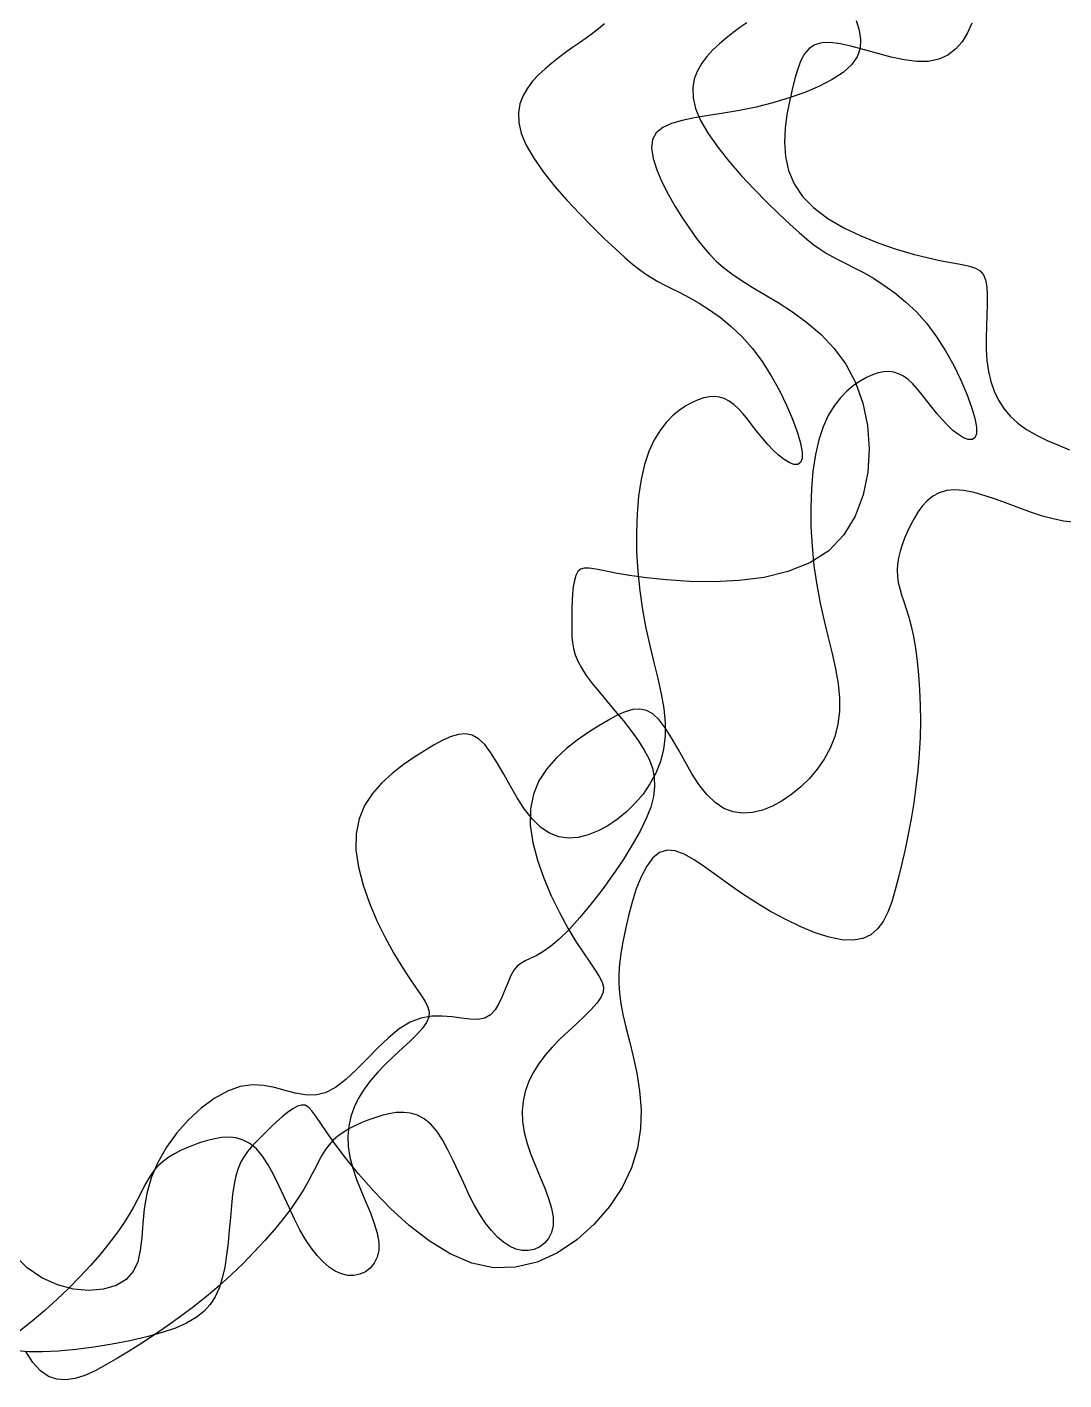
# Model space of a CAD drawing. Extents: x 41.89 to 46.57, y 11.47 to 19.19.
# Drawn here: x 45.178 to 45.662, y 16.135 to 16.766 of the extents above; entities that cross this region are included whole.
import ezdxf

# ---------------------------------------------------------------- set-up
doc = ezdxf.new("R2010")
doc.units = 0
doc.header["$LTSCALE"] = 3
doc.header["$MEASUREMENT"] = 0
doc.layers.get('0').update_dxf_attribs({"linetype": 'CONTINUOUS'})

msp = doc.modelspace()

# ---------------------------------------------------------------- linework, layer by layer
for p, q in [((45.44464, 16.76553), (45.44181, 16.76335)), ((45.44731, 16.76772), (45.44464, 16.76553)), ((45.51061, 16.76602), (45.50734, 16.76361)), ((45.51387, 16.76833), (45.51061, 16.76602)), ((45.56484, 16.76933), (45.56631, 16.76476)), ((45.6188, 16.76811), (45.61682, 16.76353)), ((45.43882, 16.76117), (45.4357, 16.75897)), ((45.44181, 16.76335), (45.43882, 16.76117)), ((45.50413, 16.76109), (45.501, 16.75843)), ((45.50734, 16.76361), (45.50413, 16.76109)), ((45.5528, 16.75915), (45.54883, 16.759)), ((45.55755, 16.75852), (45.5528, 16.75915)), ((45.56631, 16.76476), (45.56697, 16.76042)), ((45.56697, 16.76042), (45.56668, 16.7563)), ((45.61433, 16.75946), (45.61129, 16.75599)), ((45.61682, 16.76353), (45.61433, 16.75946)), ((45.42922, 16.75441), (45.42596, 16.752)), ((45.43248, 16.75672), (45.42922, 16.75441)), ((45.4357, 16.75897), (45.43248, 16.75672)), ((45.49801, 16.75562), (45.49522, 16.75261)), ((45.501, 16.75843), (45.49801, 16.75562)), ((45.54081, 16.75384), (45.53906, 16.75067)), ((45.54295, 16.75631), (45.54081, 16.75384)), ((45.54559, 16.75804), (45.54295, 16.75631)), ((45.54883, 16.759), (45.54559, 16.75804)), ((45.56295, 16.75729), (45.55755, 16.75852)), ((45.56881, 16.75569), (45.56295, 16.75729)), ((45.56668, 16.7563), (45.56529, 16.75238)), ((45.57496, 16.75395), (45.56881, 16.75569)), ((45.5812, 16.75231), (45.57496, 16.75395)), ((45.60768, 16.75324), (45.60348, 16.7513)), ((45.61129, 16.75599), (45.60768, 16.75324)), ((45.41961, 16.74682), (45.41662, 16.74401)), ((45.42274, 16.74948), (45.41961, 16.74682)), ((45.42596, 16.752), (45.42274, 16.74948)), ((45.49274, 16.74939), (45.49072, 16.74589)), ((45.49522, 16.75261), (45.49274, 16.74939)), ((45.53758, 16.74682), (45.53626, 16.74233)), ((45.53906, 16.75067), (45.53758, 16.74682)), ((45.56269, 16.74865), (45.55877, 16.74512)), ((45.56529, 16.75238), (45.56269, 16.74865)), ((45.58735, 16.751), (45.5812, 16.75231)), ((45.59324, 16.75025), (45.58735, 16.751)), ((45.59866, 16.75029), (45.59324, 16.75025)), ((45.60348, 16.7513), (45.59866, 16.75029)), ((45.41383, 16.74101), (45.41135, 16.73778)), ((45.41662, 16.74401), (45.41383, 16.74101)), ((45.48929, 16.74207), (45.48859, 16.73789)), ((45.49072, 16.74589), (45.48929, 16.74207)), ((45.53626, 16.74233), (45.53498, 16.73723)), ((45.55371, 16.74178), (45.54769, 16.73867)), ((45.55877, 16.74512), (45.55371, 16.74178)), ((45.40933, 16.73428), (45.4079, 16.73046)), ((45.41135, 16.73778), (45.40933, 16.73428)), ((45.48859, 16.73789), (45.48874, 16.7333)), ((45.54092, 16.73582), (45.53361, 16.73323)), ((45.53498, 16.73723), (45.5337, 16.73158)), ((45.54769, 16.73867), (45.54092, 16.73582)), ((45.4079, 16.73046), (45.4072, 16.72628)), ((45.48874, 16.7333), (45.4899, 16.72826)), ((45.4899, 16.72826), (45.4922, 16.72272)), ((45.51816, 16.72897), (45.51044, 16.72734)), ((45.52595, 16.73094), (45.51816, 16.72897)), ((45.53361, 16.73323), (45.52595, 16.73094)), ((45.5337, 16.73158), (45.53255, 16.72548)), ((45.4072, 16.72628), (45.40736, 16.72169)), ((45.40736, 16.72169), (45.40852, 16.71665)), ((45.47859, 16.7213), (45.47453, 16.71944)), ((45.4836, 16.72274), (45.47859, 16.7213)), ((45.48942, 16.7239), (45.4836, 16.72274)), ((45.49593, 16.72495), (45.48942, 16.7239)), ((45.4922, 16.72272), (45.4957, 16.71668)), ((45.50298, 16.72604), (45.49593, 16.72495)), ((45.51044, 16.72734), (45.50298, 16.72604)), ((45.53255, 16.72548), (45.53173, 16.71907)), ((45.40852, 16.71665), (45.41081, 16.71111)), ((45.47156, 16.71698), (45.46981, 16.71377)), ((45.47453, 16.71944), (45.47156, 16.71698)), ((45.4957, 16.71668), (45.50021, 16.71027)), ((45.53173, 16.71907), (45.53146, 16.7125)), ((45.41081, 16.71111), (45.41431, 16.70507)), ((45.46981, 16.71377), (45.46937, 16.70972)), ((45.46937, 16.70972), (45.47008, 16.70495)), ((45.50021, 16.71027), (45.50546, 16.70368)), ((45.53146, 16.7125), (45.53192, 16.7059)), ((45.41431, 16.70507), (45.41882, 16.69866)), ((45.47008, 16.70495), (45.47175, 16.69966)), ((45.50546, 16.70368), (45.51121, 16.69708)), ((45.53192, 16.7059), (45.53332, 16.6994)), ((45.41882, 16.69866), (45.42408, 16.69207)), ((45.47175, 16.69966), (45.47416, 16.69403)), ((45.51121, 16.69708), (45.51719, 16.69067)), ((45.53332, 16.6994), (45.53586, 16.69314)), ((45.42408, 16.69207), (45.42982, 16.68547)), ((45.47416, 16.69403), (45.47712, 16.68827)), ((45.51719, 16.69067), (45.52313, 16.68463)), ((45.53586, 16.69314), (45.53974, 16.68726)), ((45.42982, 16.68547), (45.4358, 16.67907)), ((45.47712, 16.68827), (45.48042, 16.68257)), ((45.52313, 16.68463), (45.52877, 16.67913)), ((45.53974, 16.68726), (45.54507, 16.68187)), ((45.4358, 16.67907), (45.44174, 16.67302)), ((45.48042, 16.68257), (45.48386, 16.67712)), ((45.48386, 16.67712), (45.48722, 16.67211)), ((45.52877, 16.67913), (45.53386, 16.67435)), ((45.54507, 16.68187), (45.55163, 16.677)), ((45.55163, 16.677), (45.55908, 16.67264)), ((45.44174, 16.67302), (45.44738, 16.66752)), ((45.48722, 16.67211), (45.49038, 16.66769)), ((45.53386, 16.67435), (45.5382, 16.67042)), ((45.55908, 16.67264), (45.56711, 16.6688)), ((45.44738, 16.66752), (45.45247, 16.66274)), ((45.49038, 16.66769), (45.49339, 16.66379)), ((45.5382, 16.67042), (45.5419, 16.66726)), ((45.5419, 16.66726), (45.54512, 16.66471)), ((45.54512, 16.66471), (45.54803, 16.66262)), ((45.56711, 16.6688), (45.5754, 16.66547)), ((45.5754, 16.66547), (45.58362, 16.66265)), ((45.45247, 16.66274), (45.45681, 16.65882)), ((45.45681, 16.65882), (45.46051, 16.65565)), ((45.49339, 16.66379), (45.49641, 16.66029)), ((45.49641, 16.66029), (45.49956, 16.65709)), ((45.54803, 16.66262), (45.55081, 16.66085)), ((45.55081, 16.66085), (45.55362, 16.65925)), ((45.55362, 16.65925), (45.55663, 16.65767)), ((45.58362, 16.66265), (45.59146, 16.66034)), ((45.59146, 16.66034), (45.59859, 16.65855)), ((45.59859, 16.65855), (45.60477, 16.65724)), ((45.46051, 16.65565), (45.46373, 16.6531)), ((45.46373, 16.6531), (45.46664, 16.65101)), ((45.49956, 16.65709), (45.50298, 16.65408)), ((45.50298, 16.65408), (45.50681, 16.65113)), ((45.55663, 16.65767), (45.56002, 16.65597)), ((45.56002, 16.65597), (45.56391, 16.65401)), ((45.56391, 16.65401), (45.56824, 16.65172)), ((45.56824, 16.65172), (45.57291, 16.64905)), ((45.60477, 16.65724), (45.60998, 16.65628)), ((45.60998, 16.65628), (45.61432, 16.65549)), ((45.61432, 16.65549), (45.61784, 16.65472)), ((45.61784, 16.65472), (45.62063, 16.65377)), ((45.62063, 16.65377), (45.62275, 16.6525)), ((45.62275, 16.6525), (45.62428, 16.65074)), ((45.46664, 16.65101), (45.46942, 16.64924)), ((45.46942, 16.64924), (45.47223, 16.64764)), ((45.47223, 16.64764), (45.47524, 16.64606)), ((45.47524, 16.64606), (45.47863, 16.64436)), ((45.50681, 16.65113), (45.51119, 16.64814)), ((45.51119, 16.64814), (45.51625, 16.64498)), ((45.57291, 16.64905), (45.57782, 16.64593)), ((45.57782, 16.64593), (45.58287, 16.64232)), ((45.62428, 16.65074), (45.62528, 16.6483)), ((45.62528, 16.6483), (45.62585, 16.64508)), ((45.47863, 16.64436), (45.48252, 16.6424)), ((45.48252, 16.6424), (45.48685, 16.64011)), ((45.48685, 16.64011), (45.49152, 16.63744)), ((45.51625, 16.64498), (45.52206, 16.64156)), ((45.52206, 16.64156), (45.52843, 16.63775)), ((45.58287, 16.64232), (45.58795, 16.63815)), ((45.62585, 16.64508), (45.62606, 16.64117)), ((45.62606, 16.64117), (45.62603, 16.63669)), ((45.49152, 16.63744), (45.49644, 16.63432)), ((45.49644, 16.63432), (45.50148, 16.63071)), ((45.52843, 16.63775), (45.53512, 16.63344)), ((45.53512, 16.63344), (45.54189, 16.62851)), ((45.58795, 16.63815), (45.59296, 16.63336)), ((45.59296, 16.63336), (45.59781, 16.62791)), ((45.62603, 16.63669), (45.62587, 16.63179)), ((45.50148, 16.63071), (45.50656, 16.62654)), ((45.50656, 16.62654), (45.51158, 16.62175)), ((45.54189, 16.62851), (45.54846, 16.62286)), ((45.59781, 16.62791), (45.60238, 16.62179)), ((45.62568, 16.62659), (45.62555, 16.62125)), ((45.62587, 16.63179), (45.62568, 16.62659)), ((45.51158, 16.62175), (45.51642, 16.6163)), ((45.54846, 16.62286), (45.55461, 16.61637)), ((45.60238, 16.62179), (45.60662, 16.61518)), ((45.62555, 16.62125), (45.62561, 16.61589)), ((45.51642, 16.6163), (45.52099, 16.61018)), ((45.55461, 16.61637), (45.56008, 16.60893)), ((45.60662, 16.61518), (45.61044, 16.60835)), ((45.62561, 16.61589), (45.62594, 16.61065)), ((45.52099, 16.61018), (45.52523, 16.60357)), ((45.56008, 16.60893), (45.56462, 16.60041)), ((45.61044, 16.60835), (45.61379, 16.60155)), ((45.62594, 16.61065), (45.62665, 16.60565)), ((45.52523, 16.60357), (45.52906, 16.59675)), ((45.56971, 16.60276), (45.56672, 16.60111)), ((45.57253, 16.60403), (45.56971, 16.60276)), ((45.57519, 16.60492), (45.57253, 16.60403)), ((45.57771, 16.60543), (45.57519, 16.60492)), ((45.58012, 16.60554), (45.57771, 16.60543)), ((45.58244, 16.60524), (45.58012, 16.60554)), ((45.5847, 16.60453), (45.58244, 16.60524)), ((45.5869, 16.60338), (45.5847, 16.60453)), ((45.58909, 16.60179), (45.5869, 16.60338)), ((45.59127, 16.59976), (45.58909, 16.60179)), ((45.61379, 16.60155), (45.6166, 16.59501)), ((45.62665, 16.60565), (45.62776, 16.60091)), ((45.52906, 16.59675), (45.53241, 16.58994)), ((45.56053, 16.59647), (45.55748, 16.59332)), ((45.56364, 16.59904), (45.56053, 16.59647)), ((45.56672, 16.60111), (45.56364, 16.59904)), ((45.56462, 16.60041), (45.56801, 16.5908)), ((45.59346, 16.59738), (45.59127, 16.59976)), ((45.59568, 16.59472), (45.59346, 16.59738)), ((45.6166, 16.59501), (45.61879, 16.589)), ((45.62776, 16.60091), (45.62931, 16.59644)), ((45.62931, 16.59644), (45.63132, 16.59226)), ((45.48534, 16.5895), (45.48225, 16.58743)), ((45.48832, 16.59115), (45.48534, 16.5895)), ((45.49114, 16.59242), (45.48832, 16.59115)), ((45.4938, 16.59331), (45.49114, 16.59242)), ((45.49633, 16.59382), (45.4938, 16.59331)), ((45.49874, 16.59393), (45.49633, 16.59382)), ((45.50106, 16.59363), (45.49874, 16.59393)), ((45.50331, 16.59292), (45.50106, 16.59363)), ((45.50551, 16.59177), (45.50331, 16.59292)), ((45.5077, 16.59018), (45.50551, 16.59177)), ((45.50988, 16.58816), (45.5077, 16.59018)), ((45.53241, 16.58994), (45.53521, 16.5834)), ((45.55456, 16.58955), (45.55186, 16.58507)), ((45.55748, 16.59332), (45.55456, 16.58955)), ((45.56801, 16.5908), (45.57014, 16.58039)), ((45.59793, 16.59187), (45.59568, 16.59472)), ((45.60022, 16.58894), (45.59793, 16.59187)), ((45.60257, 16.58601), (45.60022, 16.58894)), ((45.61879, 16.589), (45.6203, 16.58376)), ((45.63132, 16.59226), (45.63381, 16.58836)), ((45.47914, 16.58486), (45.47609, 16.58172)), ((45.48225, 16.58743), (45.47914, 16.58486)), ((45.51207, 16.58577), (45.50988, 16.58816)), ((45.51429, 16.58311), (45.51207, 16.58577)), ((45.51654, 16.58026), (45.51429, 16.58311)), ((45.53521, 16.5834), (45.5374, 16.57739)), ((45.55186, 16.58507), (45.54945, 16.57982)), ((45.605, 16.58317), (45.60257, 16.58601)), ((45.60749, 16.58051), (45.605, 16.58317)), ((45.6203, 16.58376), (45.62106, 16.57954)), ((45.63381, 16.58836), (45.6368, 16.58476)), ((45.6368, 16.58476), (45.64032, 16.58147)), ((45.47317, 16.57794), (45.47047, 16.57346)), ((45.47609, 16.58172), (45.47317, 16.57794)), ((45.51884, 16.57733), (45.51654, 16.58026)), ((45.52119, 16.5744), (45.51884, 16.57733)), ((45.5374, 16.57739), (45.53891, 16.57215)), ((45.54945, 16.57982), (45.54742, 16.57373)), ((45.57014, 16.58039), (45.57093, 16.56954)), ((45.61006, 16.57812), (45.60749, 16.58051)), ((45.61261, 16.57614), (45.61006, 16.57812)), ((45.61502, 16.57467), (45.61261, 16.57614)), ((45.62103, 16.57652), (45.6203, 16.57466)), ((45.62106, 16.57954), (45.62103, 16.57652)), ((45.64032, 16.58147), (45.6444, 16.57849)), ((45.6444, 16.57849), (45.64902, 16.57582)), ((45.47047, 16.57346), (45.46807, 16.56821)), ((45.52361, 16.57156), (45.52119, 16.5744)), ((45.52611, 16.5689), (45.52361, 16.57156)), ((45.53891, 16.57215), (45.53967, 16.56793)), ((45.54742, 16.57373), (45.54583, 16.56678)), ((45.61718, 16.57386), (45.61502, 16.57467)), ((45.61898, 16.57381), (45.61718, 16.57386)), ((45.6203, 16.57466), (45.61898, 16.57381)), ((45.64902, 16.57582), (45.65404, 16.57339)), ((45.65404, 16.57339), (45.65926, 16.57115)), ((45.65926, 16.57115), (45.6645, 16.569)), ((45.46807, 16.56821), (45.46604, 16.56212)), ((45.52868, 16.56651), (45.52611, 16.5689)), ((45.53122, 16.56453), (45.52868, 16.56651)), ((45.53364, 16.56306), (45.53122, 16.56453)), ((45.53965, 16.56492), (45.53892, 16.56305)), ((45.53967, 16.56793), (45.53965, 16.56492)), ((45.54583, 16.56678), (45.54468, 16.55907)), ((45.57093, 16.56954), (45.5703, 16.55863)), ((45.46604, 16.56212), (45.46444, 16.55517)), ((45.5358, 16.56225), (45.53364, 16.56306)), ((45.53759, 16.5622), (45.5358, 16.56225)), ((45.53892, 16.56305), (45.53759, 16.5622)), ((45.54468, 16.55907), (45.54397, 16.55078)), ((45.5703, 16.55863), (45.56818, 16.54804)), ((45.46444, 16.55517), (45.4633, 16.54746)), ((45.54397, 16.55078), (45.54367, 16.54205)), ((45.4633, 16.54746), (45.46258, 16.53917)), ((45.56818, 16.54804), (45.56448, 16.53815)), ((45.59799, 16.54525), (45.59571, 16.54276)), ((45.6006, 16.54735), (45.59799, 16.54525)), ((45.60358, 16.54898), (45.6006, 16.54735)), ((45.60698, 16.55002), (45.60358, 16.54898)), ((45.61084, 16.55039), (45.60698, 16.55002)), ((45.61518, 16.55004), (45.61084, 16.55039)), ((45.61995, 16.54905), (45.61518, 16.55004)), ((45.62503, 16.54759), (45.61995, 16.54905)), ((45.63034, 16.54579), (45.62503, 16.54759)), ((45.63578, 16.54379), (45.63034, 16.54579)), ((45.46258, 16.53917), (45.46228, 16.53044)), ((45.54367, 16.54205), (45.54378, 16.53305)), ((45.56448, 16.53815), (45.55913, 16.52932)), ((45.59369, 16.53998), (45.5919, 16.53701)), ((45.59571, 16.54276), (45.59369, 16.53998)), ((45.64125, 16.54175), (45.63578, 16.54379)), ((45.64666, 16.53981), (45.64125, 16.54175)), ((45.6519, 16.5381), (45.64666, 16.53981)), ((45.6569, 16.53676), (45.6519, 16.5381)), ((45.54378, 16.53305), (45.54429, 16.52394)), ((45.59028, 16.53395), (45.58881, 16.53087)), ((45.5919, 16.53701), (45.59028, 16.53395)), ((45.66162, 16.53581), (45.6569, 16.53676)), ((45.66604, 16.53526), (45.66162, 16.53581)), ((45.46228, 16.53044), (45.46239, 16.52144)), ((45.55913, 16.52932), (45.55204, 16.52193)), ((45.58749, 16.5278), (45.58634, 16.52474)), ((45.58881, 16.53087), (45.58749, 16.5278)), ((45.46239, 16.52144), (45.4629, 16.51233)), ((45.55204, 16.52193), (45.54323, 16.51627)), ((45.54429, 16.52394), (45.54518, 16.51487)), ((45.5854, 16.52171), (45.58468, 16.51871)), ((45.58634, 16.52474), (45.5854, 16.52171)), ((45.43623, 16.51335), (45.43498, 16.51224)), ((45.43793, 16.51383), (45.43623, 16.51335)), ((45.44024, 16.51379), (45.43793, 16.51383)), ((45.44333, 16.51333), (45.44024, 16.51379)), ((45.44737, 16.51256), (45.44333, 16.51333)), ((45.54323, 16.51627), (45.53303, 16.5122)), ((45.54518, 16.51487), (45.54645, 16.50601)), ((45.58421, 16.51575), (45.58401, 16.51284)), ((45.58468, 16.51871), (45.58421, 16.51575)), ((45.4333, 16.50805), (45.43279, 16.50518)), ((45.43402, 16.51045), (45.4333, 16.50805)), ((45.43498, 16.51224), (45.43402, 16.51045)), ((45.45253, 16.51156), (45.44737, 16.51256)), ((45.45899, 16.51046), (45.45253, 16.51156)), ((45.46691, 16.50934), (45.45899, 16.51046)), ((45.4629, 16.51233), (45.4638, 16.50327)), ((45.47636, 16.50833), (45.46691, 16.50934)), ((45.48701, 16.50763), (45.47636, 16.50833)), ((45.49844, 16.50745), (45.48701, 16.50763)), ((45.5102, 16.50801), (45.49844, 16.50745)), ((45.52187, 16.50952), (45.5102, 16.50801)), ((45.53303, 16.5122), (45.52187, 16.50952)), ((45.58401, 16.51284), (45.58411, 16.50998)), ((45.58411, 16.50998), (45.58451, 16.50718)), ((45.58451, 16.50718), (45.58518, 16.50435)), ((45.43244, 16.50195), (45.43223, 16.4985)), ((45.43279, 16.50518), (45.43244, 16.50195)), ((45.4638, 16.50327), (45.46507, 16.4944)), ((45.54645, 16.50601), (45.54807, 16.49748)), ((45.58518, 16.50435), (45.58606, 16.5014)), ((45.58606, 16.5014), (45.58709, 16.49826)), ((45.43212, 16.49494), (45.43208, 16.49141)), ((45.43223, 16.4985), (45.43212, 16.49494)), ((45.46507, 16.4944), (45.46668, 16.48588)), ((45.54807, 16.49748), (45.54989, 16.48931)), ((45.58709, 16.49826), (45.58822, 16.49483)), ((45.58822, 16.49483), (45.58939, 16.49102)), ((45.43208, 16.49141), (45.43208, 16.48802)), ((45.43208, 16.48802), (45.43209, 16.48488)), ((45.54989, 16.48931), (45.55179, 16.48147)), ((45.58939, 16.49102), (45.59054, 16.48675)), ((45.43209, 16.48488), (45.43219, 16.48192)), ((45.43219, 16.48192), (45.43244, 16.47908)), ((45.46668, 16.48588), (45.4685, 16.4777)), ((45.55179, 16.48147), (45.5536, 16.47397)), ((45.59054, 16.48675), (45.59162, 16.48192)), ((45.59162, 16.48192), (45.59257, 16.47648)), ((45.43244, 16.47908), (45.43293, 16.47627)), ((45.43293, 16.47627), (45.43373, 16.47342)), ((45.4685, 16.4777), (45.4704, 16.46986)), ((45.59257, 16.47648), (45.59338, 16.47047)), ((45.43373, 16.47342), (45.43494, 16.47045)), ((45.43494, 16.47045), (45.43662, 16.46726)), ((45.4704, 16.46986), (45.47221, 16.46236)), ((45.5536, 16.47397), (45.55519, 16.46678)), ((45.59338, 16.47047), (45.59403, 16.46399)), ((45.43662, 16.46726), (45.43885, 16.4638)), ((45.43885, 16.4638), (45.44168, 16.46)), ((45.47221, 16.46236), (45.4738, 16.45517)), ((45.55519, 16.46678), (45.5564, 16.45989)), ((45.59403, 16.46399), (45.59451, 16.4571)), ((45.44168, 16.46), (45.44499, 16.4559)), ((45.5564, 16.45989), (45.55709, 16.4533)), ((45.59451, 16.4571), (45.59479, 16.4499)), ((45.44499, 16.4559), (45.44861, 16.45157)), ((45.44861, 16.45157), (45.4524, 16.44709)), ((45.4738, 16.45517), (45.47501, 16.44828)), ((45.55709, 16.4533), (45.55711, 16.447)), ((45.59479, 16.4499), (45.59486, 16.44245)), ((45.45333, 16.44517), (45.44923, 16.44293)), ((45.4524, 16.44709), (45.45618, 16.44251)), ((45.4571, 16.44684), (45.45333, 16.44517)), ((45.46059, 16.44784), (45.4571, 16.44684)), ((45.46384, 16.44808), (45.46059, 16.44784)), ((45.46693, 16.44744), (45.46384, 16.44808)), ((45.4699, 16.44582), (45.46693, 16.44744)), ((45.47282, 16.44313), (45.4699, 16.44582)), ((45.47501, 16.44828), (45.4757, 16.44169)), ((45.55711, 16.447), (45.55635, 16.44097)), ((45.43981, 16.43713), (45.43468, 16.43363)), ((45.44472, 16.44023), (45.43981, 16.43713)), ((45.44923, 16.44293), (45.44472, 16.44023)), ((45.45618, 16.44251), (45.4598, 16.43791)), ((45.4598, 16.43791), (45.46311, 16.43336)), ((45.47573, 16.43932), (45.47282, 16.44313)), ((45.4757, 16.44169), (45.47573, 16.43539)), ((45.47868, 16.43463), (45.47573, 16.43932)), ((45.55635, 16.44097), (45.55486, 16.43524)), ((45.59486, 16.44245), (45.59471, 16.43484)), ((45.36784, 16.43132), (45.36333, 16.42862)), ((45.37195, 16.43356), (45.36784, 16.43132)), ((45.37572, 16.43523), (45.37195, 16.43356)), ((45.3792, 16.43623), (45.37572, 16.43523)), ((45.38246, 16.43647), (45.3792, 16.43623)), ((45.38554, 16.43583), (45.38246, 16.43647)), ((45.38852, 16.43421), (45.38554, 16.43583)), ((45.39143, 16.43152), (45.38852, 16.43421)), ((45.39434, 16.42771), (45.39143, 16.43152)), ((45.43468, 16.43363), (45.42958, 16.42968)), ((45.46311, 16.43336), (45.46594, 16.42892)), ((45.47573, 16.43539), (45.47497, 16.42936)), ((45.48169, 16.42935), (45.47868, 16.43463)), ((45.55486, 16.43524), (45.5527, 16.42982)), ((45.59471, 16.43484), (45.59431, 16.42715)), ((45.35842, 16.42552), (45.3533, 16.42203)), ((45.36333, 16.42862), (45.35842, 16.42552)), ((45.39729, 16.42302), (45.39434, 16.42771)), ((45.42474, 16.42523), (45.42039, 16.42023)), ((45.42958, 16.42968), (45.42474, 16.42523)), ((45.46594, 16.42892), (45.46816, 16.42463)), ((45.46816, 16.42463), (45.46972, 16.42043)), ((45.47497, 16.42936), (45.47347, 16.42363)), ((45.48481, 16.42378), (45.48169, 16.42935)), ((45.54997, 16.42475), (45.54673, 16.42003)), ((45.5527, 16.42982), (45.54997, 16.42475)), ((45.59431, 16.42715), (45.59367, 16.41946)), ((45.3533, 16.42203), (45.34819, 16.41807)), ((45.4003, 16.41774), (45.39729, 16.42302)), ((45.42039, 16.42023), (45.41679, 16.41465)), ((45.47131, 16.41821), (45.46858, 16.41314)), ((45.46972, 16.42043), (45.4706, 16.4162)), ((45.47347, 16.42363), (45.47131, 16.41821)), ((45.48806, 16.4182), (45.48481, 16.42378)), ((45.49148, 16.41293), (45.48806, 16.4182)), ((45.54673, 16.42003), (45.54308, 16.41571)), ((45.59367, 16.41946), (45.5928, 16.41181)), ((45.34335, 16.41362), (45.33901, 16.40862)), ((45.34819, 16.41807), (45.34335, 16.41362)), ((45.40342, 16.41217), (45.4003, 16.41774)), ((45.40667, 16.4066), (45.40342, 16.41217)), ((45.41679, 16.41465), (45.41416, 16.40843)), ((45.46858, 16.41314), (45.46535, 16.40842)), ((45.4706, 16.4162), (45.47078, 16.41184)), ((45.49511, 16.40824), (45.49148, 16.41293)), ((45.54308, 16.41571), (45.53908, 16.41179)), ((45.33901, 16.40862), (45.3354, 16.40304)), ((45.4101, 16.40132), (45.40667, 16.4066)), ((45.41416, 16.40843), (45.41275, 16.40153)), ((45.46535, 16.40842), (45.46169, 16.4041)), ((45.47023, 16.40726), (45.46893, 16.40235)), ((45.47078, 16.41184), (45.47023, 16.40726)), ((45.49898, 16.40443), (45.49511, 16.40824)), ((45.53483, 16.4083), (45.53039, 16.40528)), ((45.53908, 16.41179), (45.53483, 16.4083)), ((45.5928, 16.41181), (45.59174, 16.40426)), ((45.3354, 16.40304), (45.33277, 16.39682)), ((45.41373, 16.39663), (45.4101, 16.40132)), ((45.41275, 16.40153), (45.41271, 16.39395)), ((45.4577, 16.40018), (45.45344, 16.39669)), ((45.46169, 16.4041), (45.4577, 16.40018)), ((45.46893, 16.40235), (45.46687, 16.39701)), ((45.5031, 16.40174), (45.49898, 16.40443)), ((45.50744, 16.40014), (45.5031, 16.40174)), ((45.51194, 16.39953), (45.50744, 16.40014)), ((45.51654, 16.39983), (45.51194, 16.39953)), ((45.52119, 16.40095), (45.51654, 16.39983)), ((45.52582, 16.4028), (45.52119, 16.40095)), ((45.53039, 16.40528), (45.52582, 16.4028)), ((45.59174, 16.40426), (45.59052, 16.39686)), ((45.33277, 16.39682), (45.33136, 16.38992)), ((45.41271, 16.39395), (45.4139, 16.38587)), ((45.41759, 16.39282), (45.41373, 16.39663)), ((45.449, 16.39367), (45.44443, 16.39119)), ((45.45344, 16.39669), (45.449, 16.39367)), ((45.46687, 16.39701), (45.46401, 16.39113)), ((45.59052, 16.39686), (45.58918, 16.38964)), ((45.33136, 16.38992), (45.33132, 16.38234)), ((45.42172, 16.39013), (45.41759, 16.39282)), ((45.42605, 16.38853), (45.42172, 16.39013)), ((45.43055, 16.38792), (45.42605, 16.38853)), ((45.43515, 16.38823), (45.43055, 16.38792)), ((45.4398, 16.38934), (45.43515, 16.38823)), ((45.44443, 16.39119), (45.4398, 16.38934)), ((45.46401, 16.39113), (45.46036, 16.38468)), ((45.58918, 16.38964), (45.58773, 16.38267)), ((45.33132, 16.38234), (45.33251, 16.37426)), ((45.4139, 16.38587), (45.41609, 16.37752)), ((45.46036, 16.38468), (45.45607, 16.37781)), ((45.4731, 16.38119), (45.46992, 16.37864)), ((45.47661, 16.38223), (45.4731, 16.38119)), ((45.48044, 16.38186), (45.47661, 16.38223)), ((45.48463, 16.38031), (45.48044, 16.38186)), ((45.48919, 16.37778), (45.48463, 16.38031)), ((45.58773, 16.38267), (45.58623, 16.37599)), ((45.33251, 16.37426), (45.3347, 16.36591)), ((45.41609, 16.37752), (45.41904, 16.36912)), ((45.45607, 16.37781), (45.4513, 16.37076)), ((45.46706, 16.37476), (45.46449, 16.36984)), ((45.46992, 16.37864), (45.46706, 16.37476)), ((45.49413, 16.37448), (45.48919, 16.37778)), ((45.49947, 16.37062), (45.49413, 16.37448)), ((45.58623, 16.37599), (45.58469, 16.36964)), ((45.41904, 16.36912), (45.42255, 16.3609)), ((45.4513, 16.37076), (45.44623, 16.36376)), ((45.46449, 16.36984), (45.46222, 16.36416)), ((45.50523, 16.36641), (45.49947, 16.37062)), ((45.58469, 16.36964), (45.58312, 16.36368)), ((45.3347, 16.36591), (45.33766, 16.35751)), ((45.44623, 16.36376), (45.44102, 16.35703)), ((45.46222, 16.36416), (45.46024, 16.35799)), ((45.51143, 16.36205), (45.50523, 16.36641)), ((45.51804, 16.35775), (45.51143, 16.36205)), ((45.58312, 16.36368), (45.58146, 16.3582)), ((45.33766, 16.35751), (45.34116, 16.34929)), ((45.42255, 16.3609), (45.42637, 16.35309)), ((45.44102, 16.35703), (45.43584, 16.3508)), ((45.46024, 16.35799), (45.45854, 16.35163)), ((45.52494, 16.35363), (45.51804, 16.35775)), ((45.58146, 16.3582), (45.57958, 16.35328)), ((45.34116, 16.34929), (45.34498, 16.34148)), ((45.42637, 16.35309), (45.43029, 16.34592)), ((45.43584, 16.3508), (45.43087, 16.3453)), ((45.45854, 16.35163), (45.45712, 16.34534)), ((45.53197, 16.34984), (45.52494, 16.35363)), ((45.53897, 16.3465), (45.53197, 16.34984)), ((45.5774, 16.34901), (45.57479, 16.34548)), ((45.57958, 16.35328), (45.5774, 16.34901)), ((45.43087, 16.3453), (45.42627, 16.34075)), ((45.43029, 16.34592), (45.43406, 16.33961)), ((45.45712, 16.34534), (45.45596, 16.33942)), ((45.54578, 16.34373), (45.53897, 16.3465)), ((45.55223, 16.34167), (45.54578, 16.34373)), ((45.57167, 16.34277), (45.56792, 16.34098)), ((45.57479, 16.34548), (45.57167, 16.34277)), ((45.34498, 16.34148), (45.3489, 16.33431)), ((45.42219, 16.3373), (45.4186, 16.3348)), ((45.42627, 16.34075), (45.42219, 16.3373)), ((45.43406, 16.33961), (45.4375, 16.33432)), ((45.45596, 16.33942), (45.45506, 16.33406)), ((45.55817, 16.34045), (45.55223, 16.34167)), ((45.56344, 16.34019), (45.55817, 16.34045)), ((45.56792, 16.34098), (45.56344, 16.34019)), ((45.3489, 16.33431), (45.35268, 16.328)), ((45.41036, 16.33056), (45.40832, 16.32944)), ((45.41273, 16.33167), (45.41036, 16.33056)), ((45.41546, 16.333), (45.41273, 16.33167)), ((45.4186, 16.3348), (45.41546, 16.333)), ((45.4375, 16.33432), (45.44051, 16.32995)), ((45.44051, 16.32995), (45.44302, 16.32633)), ((45.45506, 16.33406), (45.45443, 16.32917)), ((45.35268, 16.328), (45.35612, 16.32271)), ((45.40361, 16.32371), (45.40233, 16.32069)), ((45.40499, 16.32622), (45.40361, 16.32371)), ((45.40654, 16.32807), (45.40499, 16.32622)), ((45.40832, 16.32944), (45.40654, 16.32807)), ((45.44302, 16.32633), (45.44496, 16.32328)), ((45.45409, 16.32457), (45.45406, 16.32008)), ((45.45443, 16.32917), (45.45409, 16.32457)), ((45.35612, 16.32271), (45.35912, 16.31834)), ((45.35912, 16.31834), (45.36163, 16.31472)), ((45.40105, 16.31738), (45.39967, 16.31398)), ((45.40233, 16.32069), (45.40105, 16.31738)), ((45.44496, 16.32328), (45.44627, 16.32065)), ((45.44627, 16.32065), (45.44687, 16.31825)), ((45.44687, 16.31825), (45.4467, 16.31592)), ((45.45406, 16.32008), (45.45435, 16.31553)), ((45.36163, 16.31472), (45.36358, 16.31168)), ((45.36358, 16.31168), (45.36488, 16.30904)), ((45.39967, 16.31398), (45.39811, 16.31073)), ((45.44569, 16.31349), (45.44381, 16.31082)), ((45.4467, 16.31592), (45.44569, 16.31349)), ((45.45435, 16.31553), (45.45497, 16.31073)), ((45.36669, 16.30475), (45.36169, 16.30391)), ((45.36488, 16.30904), (45.36548, 16.30664)), ((45.36548, 16.30664), (45.36531, 16.30431)), ((45.37155, 16.30482), (45.36669, 16.30475)), ((45.37621, 16.30442), (45.37155, 16.30482)), ((45.39409, 16.30549), (45.39145, 16.30393)), ((45.39628, 16.30782), (45.39409, 16.30549)), ((45.39811, 16.31073), (45.39628, 16.30782)), ((45.43801, 16.30475), (45.43443, 16.3014)), ((45.44119, 16.3079), (45.43801, 16.30475)), ((45.44381, 16.31082), (45.44119, 16.3079)), ((45.45497, 16.31073), (45.45595, 16.30552)), ((45.45595, 16.30552), (45.4573, 16.29971)), ((45.35154, 16.29883), (45.34647, 16.29467)), ((45.35662, 16.30199), (45.35154, 16.29883)), ((45.36169, 16.30391), (45.35662, 16.30199)), ((45.36242, 16.29921), (45.35981, 16.29629)), ((45.3643, 16.30188), (45.36242, 16.29921)), ((45.36531, 16.30431), (45.3643, 16.30188)), ((45.3806, 16.30383), (45.37621, 16.30442)), ((45.38464, 16.30336), (45.3806, 16.30383)), ((45.38828, 16.30329), (45.38464, 16.30336)), ((45.39145, 16.30393), (45.38828, 16.30329)), ((45.43443, 16.3014), (45.43062, 16.29786)), ((45.4573, 16.29971), (45.45898, 16.29319)), ((45.34647, 16.29467), (45.34143, 16.28987)), ((45.35662, 16.29314), (45.35304, 16.28979)), ((45.35981, 16.29629), (45.35662, 16.29314)), ((45.42675, 16.29417), (45.423, 16.29034)), ((45.43062, 16.29786), (45.42675, 16.29417)), ((45.45898, 16.29319), (45.4608, 16.28598)), ((45.34143, 16.28987), (45.33642, 16.2848)), ((45.34923, 16.28625), (45.34536, 16.28256)), ((45.35304, 16.28979), (45.34923, 16.28625)), ((45.41953, 16.2864), (45.41649, 16.28236)), ((45.423, 16.29034), (45.41953, 16.2864)), ((45.4608, 16.28598), (45.46248, 16.2782)), ((45.33146, 16.27982), (45.32655, 16.27529)), ((45.33642, 16.2848), (45.33146, 16.27982)), ((45.34536, 16.28256), (45.34161, 16.27873)), ((45.41649, 16.28236), (45.41393, 16.27822)), ((45.32655, 16.27529), (45.32171, 16.27158)), ((45.33814, 16.27479), (45.3351, 16.27075)), ((45.34161, 16.27873), (45.33814, 16.27479)), ((45.41187, 16.27397), (45.41032, 16.26959)), ((45.41393, 16.27822), (45.41187, 16.27397)), ((45.46248, 16.2782), (45.46378, 16.26994)), ((45.27133, 16.26981), (45.26521, 16.26639)), ((45.27729, 16.27196), (45.27133, 16.26981)), ((45.28292, 16.27275), (45.27729, 16.27196)), ((45.28825, 16.27246), (45.28292, 16.27275)), ((45.29332, 16.27146), (45.28825, 16.27246)), ((45.29821, 16.27014), (45.29332, 16.27146)), ((45.30296, 16.26886), (45.29821, 16.27014)), ((45.30763, 16.26801), (45.30296, 16.26886)), ((45.31227, 16.26794), (45.30763, 16.26801)), ((45.31695, 16.26905), (45.31227, 16.26794)), ((45.32171, 16.27158), (45.31695, 16.26905)), ((45.3351, 16.27075), (45.33254, 16.26661)), ((45.41032, 16.26959), (45.40933, 16.26508)), ((45.46378, 16.26994), (45.46444, 16.26129)), ((45.25911, 16.26188), (45.25322, 16.25646)), ((45.26521, 16.26639), (45.25911, 16.26188)), ((45.30182, 16.26154), (45.29942, 16.25987)), ((45.30403, 16.26273), (45.30182, 16.26154)), ((45.30597, 16.26332), (45.30403, 16.26273)), ((45.30764, 16.26322), (45.30597, 16.26332)), ((45.30918, 16.26236), (45.30764, 16.26322)), ((45.31078, 16.2607), (45.30918, 16.26236)), ((45.31264, 16.25819), (45.31078, 16.2607)), ((45.33048, 16.26236), (45.32894, 16.25798)), ((45.33254, 16.26661), (45.33048, 16.26236)), ((45.40933, 16.26508), (45.4089, 16.26042)), ((45.4089, 16.26042), (45.40906, 16.2556)), ((45.46444, 16.26129), (45.46419, 16.25235)), ((45.25322, 16.25646), (45.24774, 16.25031)), ((45.29431, 16.25554), (45.29172, 16.2531)), ((45.2969, 16.25783), (45.29431, 16.25554)), ((45.29942, 16.25987), (45.2969, 16.25783)), ((45.31495, 16.25478), (45.31264, 16.25819)), ((45.3179, 16.25043), (45.31495, 16.25478)), ((45.32894, 16.25798), (45.32794, 16.25347)), ((45.33375, 16.255), (45.33078, 16.25365)), ((45.33686, 16.25624), (45.33375, 16.255)), ((45.34008, 16.25738), (45.33686, 16.25624)), ((45.34339, 16.2584), (45.34008, 16.25738)), ((45.34676, 16.25924), (45.34339, 16.2584)), ((45.35015, 16.25977), (45.34676, 16.25924)), ((45.35352, 16.25992), (45.35015, 16.25977)), ((45.35686, 16.25956), (45.35352, 16.25992)), ((45.36011, 16.2586), (45.35686, 16.25956)), ((45.36325, 16.25694), (45.36011, 16.2586)), ((45.36624, 16.25447), (45.36325, 16.25694)), ((45.36906, 16.25115), (45.36624, 16.25447)), ((45.40906, 16.2556), (45.40984, 16.2506)), ((45.24774, 16.25031), (45.24287, 16.24362)), ((45.26876, 16.24817), (45.26537, 16.24763)), ((45.27214, 16.24831), (45.26876, 16.24817)), ((45.27547, 16.24795), (45.27214, 16.24831)), ((45.27872, 16.24699), (45.27547, 16.24795)), ((45.28679, 16.24824), (45.28458, 16.24601)), ((45.28919, 16.25063), (45.28679, 16.24824)), ((45.29172, 16.2531), (45.28919, 16.25063)), ((45.32168, 16.24508), (45.3179, 16.25043)), ((45.32291, 16.24881), (45.32071, 16.24689)), ((45.32534, 16.25057), (45.32291, 16.24881)), ((45.32797, 16.25218), (45.32534, 16.25057)), ((45.32794, 16.25347), (45.32751, 16.24881)), ((45.32751, 16.24881), (45.32768, 16.24399)), ((45.33078, 16.25365), (45.32797, 16.25218)), ((45.37174, 16.24708), (45.36906, 16.25115)), ((45.40984, 16.2506), (45.41122, 16.24545)), ((45.46419, 16.25235), (45.4628, 16.24322)), ((45.24287, 16.24362), (45.23878, 16.23656)), ((45.24939, 16.24204), (45.24658, 16.24057)), ((45.25236, 16.24339), (45.24939, 16.24204)), ((45.25547, 16.24463), (45.25236, 16.24339)), ((45.25869, 16.24577), (45.25547, 16.24463)), ((45.262, 16.24679), (45.25869, 16.24577)), ((45.26537, 16.24763), (45.262, 16.24679)), ((45.28186, 16.24533), (45.27872, 16.24699)), ((45.28072, 16.24167), (45.27908, 16.23934)), ((45.28255, 16.24385), (45.28072, 16.24167)), ((45.28485, 16.24287), (45.28186, 16.24533)), ((45.28458, 16.24601), (45.28255, 16.24385)), ((45.28767, 16.23954), (45.28485, 16.24287)), ((45.31707, 16.24253), (45.31554, 16.24005)), ((45.31876, 16.2448), (45.31707, 16.24253)), ((45.32071, 16.24689), (45.31876, 16.2448)), ((45.32649, 16.23869), (45.32168, 16.24508)), ((45.32768, 16.24399), (45.32845, 16.239)), ((45.3743, 16.24245), (45.37174, 16.24708)), ((45.37678, 16.23742), (45.3743, 16.24245)), ((45.41122, 16.24545), (45.41305, 16.24019)), ((45.4628, 16.24322), (45.45999, 16.234)), ((45.23878, 16.23656), (45.23569, 16.22933)), ((45.23933, 16.23528), (45.23738, 16.23319)), ((45.24153, 16.2372), (45.23933, 16.23528)), ((45.24395, 16.23896), (45.24153, 16.2372)), ((45.24658, 16.24057), (45.24395, 16.23896)), ((45.27764, 16.23675), (45.27639, 16.23379)), ((45.27908, 16.23934), (45.27764, 16.23675)), ((45.29035, 16.23547), (45.28767, 16.23954)), ((45.29291, 16.23084), (45.29035, 16.23547)), ((45.31408, 16.23735), (45.31259, 16.2344)), ((45.31554, 16.24005), (45.31408, 16.23735)), ((45.33246, 16.23129), (45.32649, 16.23869)), ((45.32845, 16.239), (45.32983, 16.23384)), ((45.37921, 16.23217), (45.37678, 16.23742)), ((45.41305, 16.24019), (45.41515, 16.23491)), ((45.23569, 16.22933), (45.23368, 16.22208)), ((45.23568, 16.23092), (45.23415, 16.22844)), ((45.23738, 16.23319), (45.23568, 16.23092)), ((45.27532, 16.23036), (45.27445, 16.22633)), ((45.27639, 16.23379), (45.27532, 16.23036)), ((45.29539, 16.22581), (45.29291, 16.23084)), ((45.31096, 16.23118), (45.30909, 16.22766)), ((45.31259, 16.2344), (45.31096, 16.23118)), ((45.32983, 16.23384), (45.33166, 16.22858)), ((45.3395, 16.22326), (45.33246, 16.23129)), ((45.38164, 16.22686), (45.37921, 16.23217)), ((45.41515, 16.23491), (45.41735, 16.22968)), ((45.41735, 16.22968), (45.41945, 16.2246)), ((45.45999, 16.234), (45.45559, 16.2248)), ((45.2312, 16.22279), (45.22957, 16.21957)), ((45.23269, 16.22574), (45.2312, 16.22279)), ((45.23415, 16.22844), (45.23269, 16.22574)), ((45.27445, 16.22633), (45.27377, 16.22164)), ((45.29783, 16.22056), (45.29539, 16.22581)), ((45.30688, 16.22382), (45.30423, 16.21965)), ((45.30909, 16.22766), (45.30688, 16.22382)), ((45.33166, 16.22858), (45.33377, 16.2233)), ((45.33377, 16.2233), (45.33596, 16.21807)), ((45.34745, 16.21506), (45.3395, 16.22326)), ((45.38408, 16.22166), (45.38164, 16.22686)), ((45.41945, 16.2246), (45.42129, 16.21972)), ((45.45559, 16.2248), (45.44973, 16.21593)), ((45.22957, 16.21957), (45.2277, 16.21605)), ((45.23368, 16.22208), (45.23251, 16.21496)), ((45.27321, 16.2164), (45.27271, 16.21078)), ((45.27377, 16.22164), (45.27321, 16.2164)), ((45.30025, 16.21525), (45.29783, 16.22056)), ((45.30423, 16.21965), (45.30106, 16.21512)), ((45.33596, 16.21807), (45.33807, 16.21299)), ((45.38659, 16.21674), (45.38408, 16.22166)), ((45.38917, 16.21226), (45.38659, 16.21674)), ((45.42129, 16.21972), (45.42266, 16.21514)), ((45.22549, 16.21221), (45.22284, 16.20804)), ((45.2277, 16.21605), (45.22549, 16.21221)), ((45.23251, 16.21496), (45.23184, 16.20809)), ((45.27271, 16.21078), (45.27221, 16.20493)), ((45.29739, 16.2103), (45.29326, 16.20526)), ((45.30106, 16.21512), (45.29739, 16.2103)), ((45.3027, 16.21005), (45.30025, 16.21525)), ((45.3052, 16.20513), (45.3027, 16.21005)), ((45.33807, 16.21299), (45.3399, 16.20811)), ((45.35616, 16.20713), (45.34745, 16.21506)), ((45.39184, 16.20825), (45.38917, 16.21226)), ((45.42266, 16.21514), (45.4234, 16.21094)), ((45.4234, 16.21094), (45.42338, 16.20718)), ((45.44973, 16.21593), (45.44261, 16.2077)), ((45.22284, 16.20804), (45.21967, 16.20351)), ((45.23184, 16.20809), (45.23133, 16.20159)), ((45.27221, 16.20493), (45.27165, 16.19902)), ((45.29326, 16.20526), (45.28873, 16.20006)), ((45.30779, 16.20065), (45.3052, 16.20513)), ((45.3399, 16.20811), (45.34128, 16.20353)), ((45.36549, 16.19995), (45.35616, 16.20713)), ((45.39457, 16.20474), (45.39184, 16.20825)), ((45.39737, 16.20175), (45.39457, 16.20474)), ((45.42263, 16.2039), (45.42128, 16.20111)), ((45.42338, 16.20718), (45.42263, 16.2039)), ((45.44261, 16.2077), (45.43446, 16.20043)), ((45.216, 16.1987), (45.21188, 16.19365)), ((45.21967, 16.20351), (45.216, 16.1987)), ((45.23133, 16.20159), (45.23064, 16.1956)), ((45.27165, 16.19902), (45.27096, 16.19321)), ((45.28873, 16.20006), (45.28383, 16.19476)), ((45.31045, 16.19664), (45.30779, 16.20065)), ((45.34128, 16.20353), (45.34202, 16.19933)), ((45.34202, 16.19933), (45.34199, 16.19557)), ((45.37527, 16.19396), (45.36549, 16.19995)), ((45.4002, 16.1993), (45.39737, 16.20175)), ((45.40307, 16.19743), (45.4002, 16.1993)), ((45.40597, 16.19614), (45.40307, 16.19743)), ((45.41941, 16.19885), (45.41713, 16.19713)), ((45.42128, 16.20111), (45.41941, 16.19885)), ((45.43446, 16.20043), (45.42547, 16.19444)), ((45.17781, 16.18734), (45.17183, 16.19348)), ((45.21188, 16.19365), (45.20734, 16.18845)), ((45.23064, 16.1956), (45.22943, 16.19022)), ((45.27096, 16.19321), (45.27008, 16.18765)), ((45.28383, 16.19476), (45.27862, 16.18944)), ((45.31319, 16.19313), (45.31045, 16.19664)), ((45.31598, 16.19014), (45.31319, 16.19313)), ((45.34125, 16.19229), (45.33989, 16.1895)), ((45.34199, 16.19557), (45.34125, 16.19229)), ((45.38536, 16.18962), (45.37527, 16.19396)), ((45.40887, 16.19546), (45.40597, 16.19614)), ((45.41176, 16.19541), (45.40887, 16.19546)), ((45.41455, 16.19597), (45.41176, 16.19541)), ((45.41713, 16.19713), (45.41455, 16.19597)), ((45.42547, 16.19444), (45.41586, 16.19006)), ((45.18462, 16.18267), (45.17781, 16.18734)), ((45.20734, 16.18845), (45.20244, 16.18315)), ((45.22735, 16.1856), (45.22408, 16.18185)), ((45.22943, 16.19022), (45.22735, 16.1856)), ((45.27008, 16.18765), (45.26894, 16.18251)), ((45.27862, 16.18944), (45.27313, 16.18417)), ((45.31882, 16.18769), (45.31598, 16.19014)), ((45.32169, 16.18582), (45.31882, 16.18769)), ((45.32458, 16.18453), (45.32169, 16.18582)), ((45.33574, 16.18552), (45.33316, 16.18436)), ((45.33802, 16.18724), (45.33574, 16.18552)), ((45.33989, 16.1895), (45.33802, 16.18724)), ((45.3956, 16.18739), (45.38536, 16.18962)), ((45.40583, 16.18761), (45.3956, 16.18739)), ((45.41586, 16.19006), (45.40583, 16.18761)), ((45.19194, 16.17941), (45.18462, 16.18267)), ((45.19941, 16.17749), (45.19194, 16.17941)), ((45.20244, 16.18315), (45.19723, 16.17783)), ((45.21937, 16.17909), (45.21347, 16.1774)), ((45.22408, 16.18185), (45.21937, 16.17909)), ((45.26741, 16.17901), (45.26152, 16.17403)), ((45.27313, 16.18417), (45.26741, 16.17901)), ((45.26894, 16.18251), (45.26748, 16.17791)), ((45.32748, 16.18385), (45.32458, 16.18453)), ((45.33037, 16.1838), (45.32748, 16.18385)), ((45.33316, 16.18436), (45.33037, 16.1838)), ((45.19174, 16.17256), (45.18603, 16.1674)), ((45.19723, 16.17783), (45.19174, 16.17256)), ((45.2067, 16.17684), (45.19941, 16.17749)), ((45.21347, 16.1774), (45.2067, 16.17684)), ((45.26152, 16.17403), (45.2555, 16.16923)), ((45.26561, 16.17383), (45.26324, 16.17022)), ((45.26748, 16.17791), (45.26561, 16.17383)), ((45.18603, 16.1674), (45.18013, 16.16242)), ((45.2555, 16.16923), (45.24941, 16.16464)), ((45.26029, 16.16701), (45.25666, 16.16416)), ((45.26324, 16.17022), (45.26029, 16.16701)), ((45.18013, 16.16242), (45.17411, 16.15762)), ((45.24331, 16.16027), (45.23726, 16.15612)), ((45.24941, 16.16464), (45.24331, 16.16027)), ((45.25227, 16.1616), (45.24703, 16.15929)), ((45.25666, 16.16416), (45.25227, 16.1616)), ((45.22583, 16.15335), (45.21747, 16.15174)), ((45.23371, 16.15517), (45.22583, 16.15335)), ((45.23726, 16.15612), (45.23131, 16.15221)), ((45.24086, 16.15716), (45.23371, 16.15517)), ((45.24703, 16.15929), (45.24086, 16.15716)), ((45.17855, 16.14821), (45.17322, 16.14866)), ((45.18055, 16.14326), (45.17721, 16.14833)), ((45.18502, 16.14818), (45.17855, 16.14821)), ((45.19243, 16.14855), (45.18502, 16.14818)), ((45.20049, 16.1493), (45.19243, 16.14855)), ((45.20893, 16.15037), (45.20049, 16.1493)), ((45.21747, 16.15174), (45.20893, 16.15037)), ((45.22551, 16.14855), (45.21994, 16.14515)), ((45.23131, 16.15221), (45.22551, 16.14855)), ((45.18409, 16.13935), (45.18055, 16.14326)), ((45.21462, 16.14205), (45.20957, 16.13935)), ((45.21994, 16.14515), (45.21462, 16.14205)), ((45.18781, 16.13674), (45.18409, 16.13935)), ((45.19173, 16.13536), (45.18781, 16.13674)), ((45.19586, 16.13506), (45.19173, 16.13536)), ((45.2002, 16.13572), (45.19586, 16.13506)), ((45.20476, 16.13719), (45.2002, 16.13572)), ((45.20957, 16.13935), (45.20476, 16.13719))]:
    msp.add_line(p, q)

doc.saveas('drawing.dxf')
